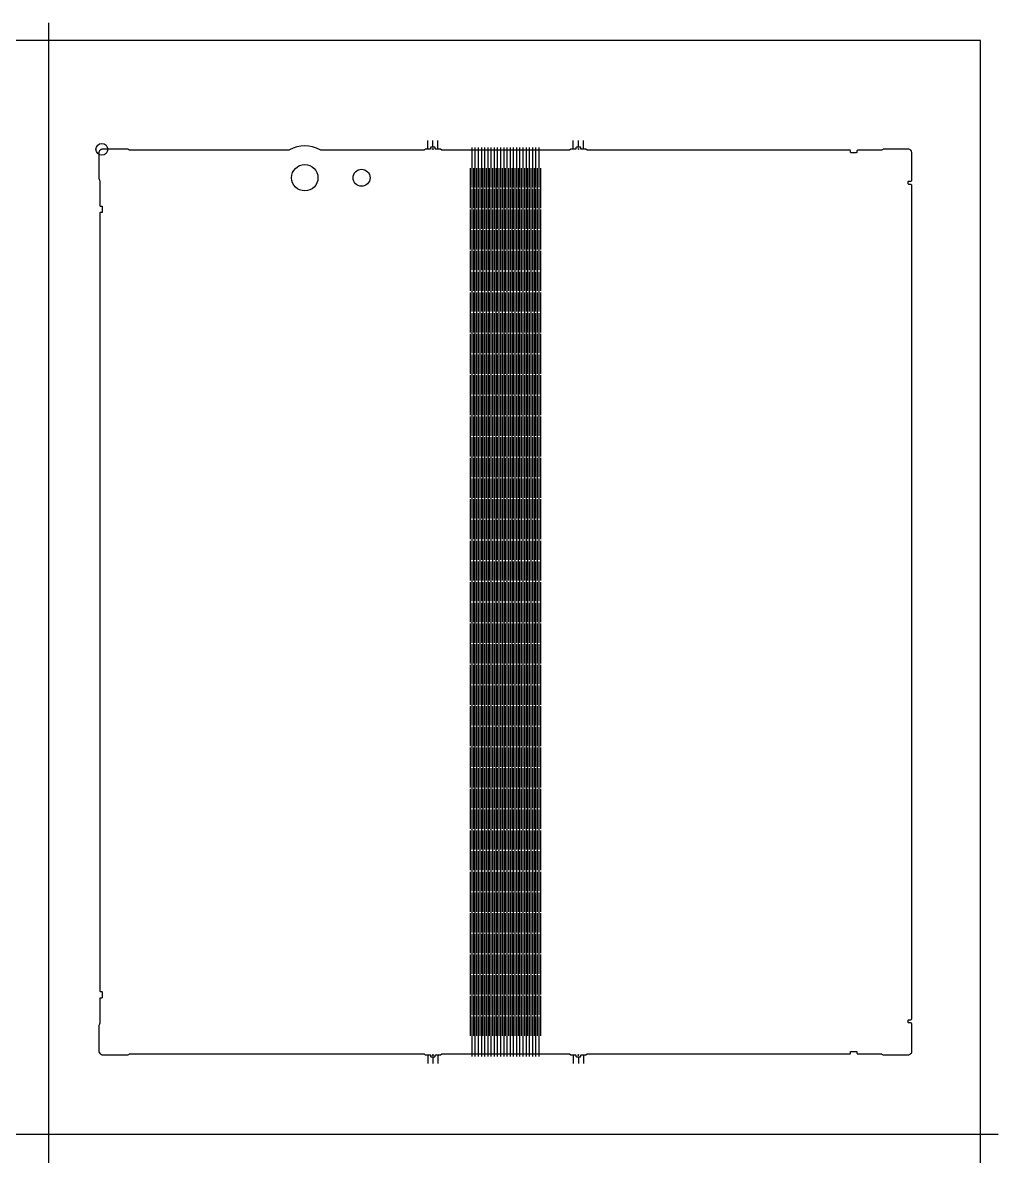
# Model space of a CAD drawing. Header units: millimetres. Extents: x -3 to 473, y -3 to 373.
# Drawn here: x 308 to 473, y 181.2 to 373 of the extents above; entities that cross this region are included whole.
import ezdxf

# ---------------------------------------------------------------- set-up
doc = ezdxf.new("R2010")
doc.units = ezdxf.units.MM
for name, color, linetype in [('Cell', 5, 'Continuous'), ('hall.2', 3, 'Continuous'), ('Matrix', 40, 'Continuous')]:
    doc.layers.add(name, color=color, linetype=linetype)
doc.layers.add('Guide1', color=6, linetype='Continuous', plot=False)
doc.layers.add('Guide2', color=4, linetype='Continuous', plot=False)
doc.layers.add('hall.1', color=2, linetype='Continuous', lineweight=25)
doc.layers.add('Line', color=8, linetype='Continuous', lineweight=25)

msp = doc.modelspace()

# ---------------------------------------------------------------- linework, layer by layer
msp.add_lwpolyline([(0, 0), (470, 0), (470, 370), (0, 370)], close=True)
at = {"layer": 'Cell', "linetype": 'Continuous'}
msp.add_lwpolyline([(378.92, 198.57), (383.96, 198.57), (400.43, 198.57, -0.148999), (400.49, 198.56), (400.69, 198.42, 0.148999), (400.74, 198.4), (401.48, 198.4, -0.414214), (401.58, 198.3), (401.58, 198.17, 0.414214), (401.68, 198.07), (402.28, 198.07, 0.414214), (402.38, 198.17), (402.38, 198.3, -0.414214), (402.48, 198.4), (403.21, 198.4, 0.148999), (403.26, 198.42), (403.47, 198.56, -0.148999), (403.52, 198.57), (447.9, 198.57, 0.414214), (448, 198.67), (448, 198.89, -0.414214), (448.1, 198.99), (449, 198.99, -0.414214), (449.1, 198.89), (449.1, 198.67, 0.414214), (449.2, 198.57), (453.12, 198.57, -0.149011), (453.4, 198.49, 0.149011), (453.68, 198.4), (457.71, 198.4, 0.105217), (457.99, 198.46, 0.021572), (458.12, 198.53, 0.269529), (458.37, 198.96), (458.37, 203.6, 0.414214), (458.17, 203.8), (457.87, 203.8, -0.414214), (457.77, 203.9), (457.77, 204.25, -0.414214), (457.87, 204.35), (458.17, 204.35, 0.414214), (458.37, 204.55), (458.37, 345.45, 0.414214), (458.17, 345.65), (457.87, 345.65, -0.414214), (457.77, 345.75), (457.77, 346.1, -0.414214), (457.87, 346.2), (458.17, 346.2, 0.414214), (458.37, 346.4), (458.37, 351.04, 0.225637), (458.18, 351.43, 0.032464), (458.01, 351.53, 0.115804), (457.71, 351.6), (453.68, 351.6, 0.149011), (453.4, 351.51, -0.149011), (453.12, 351.43), (449.2, 351.43, 0.414214), (449.1, 351.33), (449.1, 351.11, -0.414214), (449, 351.01), (448.1, 351.01, -0.414214), (448, 351.11), (448, 351.33, 0.414214), (447.9, 351.43), (403.52, 351.43, -0.148999), (403.47, 351.44), (403.26, 351.58, 0.148999), (403.21, 351.6), (402.48, 351.6, -0.414214), (402.38, 351.7), (402.38, 351.83, 0.414214), (402.28, 351.93), (401.68, 351.93, 0.414214), (401.58, 351.83), (401.58, 351.7, -0.414214), (401.48, 351.6), (400.74, 351.6, 0.148999), (400.69, 351.58), (400.49, 351.44, -0.148999), (400.43, 351.43), (383.96, 351.43), (378.92, 351.43, -0.148999), (378.87, 351.44), (378.66, 351.58, 0.148999), (378.61, 351.6), (377.88, 351.6, -0.414214), (377.78, 351.7), (377.78, 351.83, 0.414214), (377.68, 351.93), (377.08, 351.93, 0.414214), (376.98, 351.83), (376.98, 351.7, -0.414214), (376.88, 351.6), (376.14, 351.6, 0.148999), (376.09, 351.58), (375.89, 351.44, -0.148999), (375.83, 351.43), (358.53, 351.43, -0.125807), (358.29, 351.49, 0.255659), (353.13, 351.49, -0.125807), (352.89, 351.43), (326.21, 351.43, -0.149011), (325.94, 351.51, 0.149011), (325.66, 351.6), (321.5, 351.6, 0.122744), (321.3, 351.55), (321.25, 351.52), (321.17, 351.46, 0.141768), (320.9, 351.12, 0.100002), (320.86, 350.95), (320.86, 346.8, 0.149011), (320.95, 346.52, -0.149011), (321.03, 346.24), (321.03, 342.08, 0.414214), (321.13, 341.98), (321.37, 341.98, -0.414214), (321.47, 341.88), (321.47, 340.98, -0.414214), (321.37, 340.88), (321.13, 340.88, 0.414214), (321.03, 340.78), (321.03, 209.22, 0.414214), (321.13, 209.12), (321.37, 209.12, -0.414214), (321.47, 209.02), (321.47, 208.12, -0.414214), (321.37, 208.02), (321.13, 208.02, 0.414214), (321.03, 207.92), (321.03, 203.76, -0.149011), (320.95, 203.48, 0.149011), (320.86, 203.2), (320.86, 199.05, 0.090919), (320.89, 198.9, 0.127349), (321.11, 198.58, 0.045326), (321.31, 198.45, 0.121492), (321.5, 198.4), (325.66, 198.4, 0.149011), (325.94, 198.49, -0.149011), (326.21, 198.57), (375.83, 198.57, -0.148999), (375.89, 198.56), (376.09, 198.42, 0.148999), (376.14, 198.4), (376.88, 198.4, -0.414214), (376.98, 198.3), (376.98, 198.17, 0.414214), (377.08, 198.07), (377.68, 198.07, 0.414214), (377.78, 198.17), (377.78, 198.3, -0.414214), (377.88, 198.4), (378.61, 198.4, 0.148999), (378.66, 198.42), (378.87, 198.56, -0.148999)], format="xyb", close=True, dxfattribs=at)
at = {"layer": 'Guide1'}
for p, q in [((384.01, 345.12), (384.01, 351.88)), ((384.55, 345.12), (384.55, 351.88)), ((385.09, 345.12), (385.09, 351.88)), ((385.63, 345.12), (385.63, 351.88)), ((386.17, 345.12), (386.17, 351.88)), ((386.71, 345.12), (386.71, 351.88)), ((387.25, 345.12), (387.25, 351.88)), ((387.79, 345.12), (387.79, 351.88)), ((388.33, 345.12), (388.33, 351.88)), ((388.87, 345.12), (388.87, 351.88)), ((389.41, 345.12), (389.41, 351.88)), ((389.95, 345.12), (389.95, 351.88)), ((390.49, 345.12), (390.49, 351.88)), ((391.03, 345.12), (391.03, 351.88)), ((391.57, 345.12), (391.57, 351.88)), ((392.11, 345.12), (392.11, 351.88)), ((392.65, 345.12), (392.65, 351.88)), ((393.19, 345.12), (393.19, 351.88)), ((393.73, 345.12), (393.73, 351.88)), ((394.27, 345.12), (394.27, 351.88)), ((394.81, 345.12), (394.81, 351.88)), ((395.35, 345.12), (395.35, 351.88)), ((383.74, 341.62), (383.74, 348.38)), ((384.28, 341.62), (384.28, 348.38)), ((384.82, 341.62), (384.82, 348.38)), ((385.36, 341.62), (385.36, 348.38)), ((385.9, 341.62), (385.9, 348.38)), ((386.44, 341.62), (386.44, 348.38)), ((386.98, 341.62), (386.98, 348.38)), ((387.52, 341.62), (387.52, 348.38)), ((388.06, 341.62), (388.06, 348.38)), ((388.6, 341.62), (388.6, 348.38)), ((389.14, 341.62), (389.14, 348.38)), ((389.68, 341.62), (389.68, 348.38)), ((390.22, 341.62), (390.22, 348.38)), ((390.76, 341.62), (390.76, 348.38)), ((391.3, 341.62), (391.3, 348.38)), ((391.84, 341.62), (391.84, 348.38)), ((392.38, 341.62), (392.38, 348.38)), ((392.92, 341.62), (392.92, 348.38)), ((393.46, 341.62), (393.46, 348.38)), ((394, 341.62), (394, 348.38)), ((394.54, 341.62), (394.54, 348.38)), ((395.08, 341.62), (395.08, 348.38)), ((395.62, 341.62), (395.62, 348.38)), ((384.01, 338.12), (384.01, 344.88)), ((384.55, 338.12), (384.55, 344.88)), ((385.09, 338.12), (385.09, 344.88)), ((385.63, 338.12), (385.63, 344.88)), ((386.17, 338.12), (386.17, 344.88)), ((386.71, 338.12), (386.71, 344.88)), ((387.25, 338.12), (387.25, 344.88)), ((387.79, 338.12), (387.79, 344.88)), ((388.33, 338.12), (388.33, 344.88)), ((388.87, 338.12), (388.87, 344.88)), ((389.41, 338.12), (389.41, 344.88)), ((389.95, 338.12), (389.95, 344.88)), ((390.49, 338.12), (390.49, 344.88)), ((391.03, 338.12), (391.03, 344.88)), ((391.57, 338.12), (391.57, 344.88)), ((392.11, 338.12), (392.11, 344.88)), ((392.65, 338.12), (392.65, 344.88)), ((393.19, 338.12), (393.19, 344.88)), ((393.73, 338.12), (393.73, 344.88)), ((394.27, 338.12), (394.27, 344.88)), ((394.81, 338.12), (394.81, 344.88)), ((395.35, 338.12), (395.35, 344.88)), ((383.74, 334.62), (383.74, 341.38)), ((384.28, 334.62), (384.28, 341.38)), ((384.82, 334.62), (384.82, 341.38)), ((385.36, 334.62), (385.36, 341.38)), ((385.9, 334.62), (385.9, 341.38)), ((386.44, 334.62), (386.44, 341.38)), ((386.98, 334.62), (386.98, 341.38)), ((387.52, 334.62), (387.52, 341.38)), ((388.06, 334.62), (388.06, 341.38)), ((388.6, 334.62), (388.6, 341.38)), ((389.14, 334.62), (389.14, 341.38)), ((389.68, 334.62), (389.68, 341.38)), ((390.22, 334.62), (390.22, 341.38)), ((390.76, 334.62), (390.76, 341.38)), ((391.3, 334.62), (391.3, 341.38)), ((391.84, 334.62), (391.84, 341.38)), ((392.38, 334.62), (392.38, 341.38)), ((392.92, 334.62), (392.92, 341.38)), ((393.46, 334.62), (393.46, 341.38)), ((394, 334.62), (394, 341.38)), ((394.54, 334.62), (394.54, 341.38)), ((395.08, 334.62), (395.08, 341.38)), ((395.62, 334.62), (395.62, 341.38)), ((384.01, 331.12), (384.01, 337.88)), ((384.55, 331.12), (384.55, 337.88)), ((385.09, 331.12), (385.09, 337.88)), ((385.63, 331.12), (385.63, 337.88)), ((386.17, 331.12), (386.17, 337.88)), ((386.71, 331.12), (386.71, 337.88)), ((387.25, 331.12), (387.25, 337.88)), ((387.79, 331.12), (387.79, 337.88)), ((388.33, 331.12), (388.33, 337.88)), ((388.87, 331.12), (388.87, 337.88)), ((389.41, 331.12), (389.41, 337.88)), ((389.95, 331.12), (389.95, 337.88)), ((390.49, 331.12), (390.49, 337.88)), ((391.03, 331.12), (391.03, 337.88)), ((391.57, 331.12), (391.57, 337.88)), ((392.11, 331.12), (392.11, 337.88)), ((392.65, 331.12), (392.65, 337.88)), ((393.19, 331.12), (393.19, 337.88)), ((393.73, 331.12), (393.73, 337.88)), ((394.27, 331.12), (394.27, 337.88)), ((394.81, 331.12), (394.81, 337.88)), ((395.35, 331.12), (395.35, 337.88)), ((383.74, 327.62), (383.74, 334.38)), ((384.28, 327.62), (384.28, 334.38)), ((384.82, 327.62), (384.82, 334.38)), ((385.36, 327.62), (385.36, 334.38)), ((385.9, 327.62), (385.9, 334.38)), ((386.44, 327.62), (386.44, 334.38)), ((386.98, 327.62), (386.98, 334.38)), ((387.52, 327.62), (387.52, 334.38)), ((388.06, 327.62), (388.06, 334.38)), ((388.6, 327.62), (388.6, 334.38)), ((389.14, 327.62), (389.14, 334.38)), ((389.68, 327.62), (389.68, 334.38)), ((390.22, 327.62), (390.22, 334.38)), ((390.76, 327.62), (390.76, 334.38)), ((391.3, 327.62), (391.3, 334.38)), ((391.84, 327.62), (391.84, 334.38)), ((392.38, 327.62), (392.38, 334.38)), ((392.92, 327.62), (392.92, 334.38)), ((393.46, 327.62), (393.46, 334.38)), ((394, 327.62), (394, 334.38)), ((394.54, 327.62), (394.54, 334.38)), ((395.08, 327.62), (395.08, 334.38)), ((395.62, 327.62), (395.62, 334.38)), ((384.01, 324.12), (384.01, 330.88)), ((384.55, 324.12), (384.55, 330.88)), ((385.09, 324.12), (385.09, 330.88)), ((385.63, 324.12), (385.63, 330.88)), ((386.17, 324.12), (386.17, 330.88)), ((386.71, 324.12), (386.71, 330.88)), ((387.25, 324.12), (387.25, 330.88)), ((387.79, 324.12), (387.79, 330.88)), ((388.33, 324.12), (388.33, 330.88)), ((388.87, 324.12), (388.87, 330.88)), ((389.41, 324.12), (389.41, 330.88)), ((389.95, 324.12), (389.95, 330.88)), ((390.49, 324.12), (390.49, 330.88)), ((391.03, 324.12), (391.03, 330.88)), ((391.57, 324.12), (391.57, 330.88)), ((392.11, 324.12), (392.11, 330.88)), ((392.65, 324.12), (392.65, 330.88)), ((393.19, 324.12), (393.19, 330.88)), ((393.73, 324.12), (393.73, 330.88)), ((394.27, 324.12), (394.27, 330.88)), ((394.81, 324.12), (394.81, 330.88)), ((395.35, 324.12), (395.35, 330.88)), ((383.74, 320.62), (383.74, 327.38)), ((384.28, 320.62), (384.28, 327.38)), ((384.82, 320.62), (384.82, 327.38)), ((385.36, 320.62), (385.36, 327.38)), ((385.9, 320.62), (385.9, 327.38)), ((386.44, 320.62), (386.44, 327.38)), ((386.98, 320.62), (386.98, 327.38)), ((387.52, 320.62), (387.52, 327.38)), ((388.06, 320.62), (388.06, 327.38)), ((388.6, 320.62), (388.6, 327.38)), ((389.14, 320.62), (389.14, 327.38)), ((389.68, 320.62), (389.68, 327.38)), ((390.22, 320.62), (390.22, 327.38)), ((390.76, 320.62), (390.76, 327.38)), ((391.3, 320.62), (391.3, 327.38)), ((391.84, 320.62), (391.84, 327.38)), ((392.38, 320.62), (392.38, 327.38)), ((392.92, 320.62), (392.92, 327.38)), ((393.46, 320.62), (393.46, 327.38)), ((394, 320.62), (394, 327.38)), ((394.54, 320.62), (394.54, 327.38)), ((395.08, 320.62), (395.08, 327.38)), ((395.62, 320.62), (395.62, 327.38)), ((384.01, 317.12), (384.01, 323.88)), ((384.55, 317.12), (384.55, 323.88)), ((385.09, 317.12), (385.09, 323.88)), ((385.63, 317.12), (385.63, 323.88)), ((386.17, 317.12), (386.17, 323.88)), ((386.71, 317.12), (386.71, 323.88)), ((387.25, 317.12), (387.25, 323.88)), ((387.79, 317.12), (387.79, 323.88)), ((388.33, 317.12), (388.33, 323.88)), ((388.87, 317.12), (388.87, 323.88)), ((389.41, 317.12), (389.41, 323.88)), ((389.95, 317.12), (389.95, 323.88)), ((390.49, 317.12), (390.49, 323.88)), ((391.03, 317.12), (391.03, 323.88)), ((391.57, 317.12), (391.57, 323.88)), ((392.11, 317.12), (392.11, 323.88)), ((392.65, 317.12), (392.65, 323.88)), ((393.19, 317.12), (393.19, 323.88)), ((393.73, 317.12), (393.73, 323.88)), ((394.27, 317.12), (394.27, 323.88)), ((394.81, 317.12), (394.81, 323.88)), ((395.35, 317.12), (395.35, 323.88)), ((383.74, 313.62), (383.74, 320.38)), ((384.28, 313.62), (384.28, 320.38)), ((384.82, 313.62), (384.82, 320.38)), ((385.36, 313.62), (385.36, 320.38)), ((385.9, 313.62), (385.9, 320.38)), ((386.44, 313.62), (386.44, 320.38)), ((386.98, 313.62), (386.98, 320.38)), ((387.52, 313.62), (387.52, 320.38)), ((388.06, 313.62), (388.06, 320.38)), ((388.6, 313.62), (388.6, 320.38)), ((389.14, 313.62), (389.14, 320.38)), ((389.68, 313.62), (389.68, 320.38)), ((390.22, 313.62), (390.22, 320.38)), ((390.76, 313.62), (390.76, 320.38)), ((391.3, 313.62), (391.3, 320.38)), ((391.84, 313.62), (391.84, 320.38)), ((392.38, 313.62), (392.38, 320.38)), ((392.92, 313.62), (392.92, 320.38)), ((393.46, 313.62), (393.46, 320.38)), ((394, 313.62), (394, 320.38)), ((394.54, 313.62), (394.54, 320.38)), ((395.08, 313.62), (395.08, 320.38)), ((395.62, 313.62), (395.62, 320.38)), ((384.01, 310.12), (384.01, 316.88)), ((384.55, 310.12), (384.55, 316.88)), ((385.09, 310.12), (385.09, 316.88)), ((385.63, 310.12), (385.63, 316.88)), ((386.17, 310.12), (386.17, 316.88)), ((386.71, 310.12), (386.71, 316.88)), ((387.25, 310.12), (387.25, 316.88)), ((387.79, 310.12), (387.79, 316.88)), ((388.33, 310.12), (388.33, 316.88)), ((388.87, 310.12), (388.87, 316.88)), ((389.41, 310.12), (389.41, 316.88)), ((389.95, 310.12), (389.95, 316.88)), ((390.49, 310.12), (390.49, 316.88)), ((391.03, 310.12), (391.03, 316.88)), ((391.57, 310.12), (391.57, 316.88)), ((392.11, 310.12), (392.11, 316.88)), ((392.65, 310.12), (392.65, 316.88)), ((393.19, 310.12), (393.19, 316.88)), ((393.73, 310.12), (393.73, 316.88)), ((394.27, 310.12), (394.27, 316.88)), ((394.81, 310.12), (394.81, 316.88)), ((395.35, 310.12), (395.35, 316.88)), ((383.74, 306.62), (383.74, 313.38)), ((384.28, 306.62), (384.28, 313.38)), ((384.82, 306.62), (384.82, 313.38)), ((385.36, 306.62), (385.36, 313.38)), ((385.9, 306.62), (385.9, 313.38)), ((386.44, 306.62), (386.44, 313.38)), ((386.98, 306.62), (386.98, 313.38)), ((387.52, 306.62), (387.52, 313.38)), ((388.06, 306.62), (388.06, 313.38)), ((388.6, 306.62), (388.6, 313.38)), ((389.14, 306.62), (389.14, 313.38)), ((389.68, 306.62), (389.68, 313.38)), ((390.22, 306.62), (390.22, 313.38)), ((390.76, 306.62), (390.76, 313.38)), ((391.3, 306.62), (391.3, 313.38)), ((391.84, 306.62), (391.84, 313.38)), ((392.38, 306.62), (392.38, 313.38)), ((392.92, 306.62), (392.92, 313.38)), ((393.46, 306.62), (393.46, 313.38)), ((394, 306.62), (394, 313.38)), ((394.54, 306.62), (394.54, 313.38)), ((395.08, 306.62), (395.08, 313.38)), ((395.62, 306.62), (395.62, 313.38)), ((384.01, 303.12), (384.01, 309.88)), ((384.55, 303.12), (384.55, 309.88)), ((385.09, 303.12), (385.09, 309.88)), ((385.63, 303.12), (385.63, 309.88)), ((386.17, 303.12), (386.17, 309.88)), ((386.71, 303.12), (386.71, 309.88)), ((387.25, 303.12), (387.25, 309.88)), ((387.79, 303.12), (387.79, 309.88)), ((388.33, 303.12), (388.33, 309.88)), ((388.87, 303.12), (388.87, 309.88)), ((389.41, 303.12), (389.41, 309.88)), ((389.95, 303.12), (389.95, 309.88)), ((390.49, 303.12), (390.49, 309.88)), ((391.03, 303.12), (391.03, 309.88)), ((391.57, 303.12), (391.57, 309.88)), ((392.11, 303.12), (392.11, 309.88)), ((392.65, 303.12), (392.65, 309.88)), ((393.19, 303.12), (393.19, 309.88)), ((393.73, 303.12), (393.73, 309.88)), ((394.27, 303.12), (394.27, 309.88)), ((394.81, 303.12), (394.81, 309.88)), ((395.35, 303.12), (395.35, 309.88)), ((383.74, 299.62), (383.74, 306.38)), ((384.28, 299.62), (384.28, 306.38)), ((384.82, 299.62), (384.82, 306.38)), ((385.36, 299.62), (385.36, 306.38)), ((385.9, 299.62), (385.9, 306.38)), ((386.44, 299.62), (386.44, 306.38)), ((386.98, 299.62), (386.98, 306.38)), ((387.52, 299.62), (387.52, 306.38)), ((388.06, 299.62), (388.06, 306.38)), ((388.6, 299.62), (388.6, 306.38)), ((389.14, 299.62), (389.14, 306.38)), ((389.68, 299.62), (389.68, 306.38)), ((390.22, 299.62), (390.22, 306.38)), ((390.76, 299.62), (390.76, 306.38)), ((391.3, 299.62), (391.3, 306.38)), ((391.84, 299.62), (391.84, 306.38)), ((392.38, 299.62), (392.38, 306.38)), ((392.92, 299.62), (392.92, 306.38)), ((393.46, 299.62), (393.46, 306.38)), ((394, 299.62), (394, 306.38)), ((394.54, 299.62), (394.54, 306.38)), ((395.08, 299.62), (395.08, 306.38)), ((395.62, 299.62), (395.62, 306.38)), ((384.01, 296.12), (384.01, 302.88)), ((384.55, 296.12), (384.55, 302.88)), ((385.09, 296.12), (385.09, 302.88)), ((385.63, 296.12), (385.63, 302.88)), ((386.17, 296.12), (386.17, 302.88)), ((386.71, 296.12), (386.71, 302.88)), ((387.25, 296.12), (387.25, 302.88)), ((387.79, 296.12), (387.79, 302.88)), ((388.33, 296.12), (388.33, 302.88)), ((388.87, 296.12), (388.87, 302.88)), ((389.41, 296.12), (389.41, 302.88)), ((389.95, 296.12), (389.95, 302.88)), ((390.49, 296.12), (390.49, 302.88)), ((391.03, 296.12), (391.03, 302.88)), ((391.57, 296.12), (391.57, 302.88)), ((392.11, 296.12), (392.11, 302.88)), ((392.65, 296.12), (392.65, 302.88)), ((393.19, 296.12), (393.19, 302.88)), ((393.73, 296.12), (393.73, 302.88)), ((394.27, 296.12), (394.27, 302.88)), ((394.81, 296.12), (394.81, 302.88)), ((395.35, 296.12), (395.35, 302.88)), ((383.74, 292.62), (383.74, 299.38)), ((384.28, 292.62), (384.28, 299.38)), ((384.82, 292.62), (384.82, 299.38)), ((385.36, 292.62), (385.36, 299.38)), ((385.9, 292.62), (385.9, 299.38)), ((386.44, 292.62), (386.44, 299.38)), ((386.98, 292.62), (386.98, 299.38)), ((387.52, 292.62), (387.52, 299.38)), ((388.06, 292.62), (388.06, 299.38)), ((388.6, 292.62), (388.6, 299.38)), ((389.14, 292.62), (389.14, 299.38)), ((389.68, 292.62), (389.68, 299.38)), ((390.22, 292.62), (390.22, 299.38)), ((390.76, 292.62), (390.76, 299.38)), ((391.3, 292.62), (391.3, 299.38)), ((391.84, 292.62), (391.84, 299.38)), ((392.38, 292.62), (392.38, 299.38)), ((392.92, 292.62), (392.92, 299.38)), ((393.46, 292.62), (393.46, 299.38)), ((394, 292.62), (394, 299.38)), ((394.54, 292.62), (394.54, 299.38)), ((395.08, 292.62), (395.08, 299.38)), ((395.62, 292.62), (395.62, 299.38)), ((384.01, 289.12), (384.01, 295.88)), ((384.55, 289.12), (384.55, 295.88)), ((385.09, 289.12), (385.09, 295.88)), ((385.63, 289.12), (385.63, 295.88)), ((386.17, 289.12), (386.17, 295.88)), ((386.71, 289.12), (386.71, 295.88)), ((387.25, 289.12), (387.25, 295.88)), ((387.79, 289.12), (387.79, 295.88)), ((388.33, 289.12), (388.33, 295.88)), ((388.87, 289.12), (388.87, 295.88)), ((389.41, 289.12), (389.41, 295.88)), ((389.95, 289.12), (389.95, 295.88)), ((390.49, 289.12), (390.49, 295.88)), ((391.03, 289.12), (391.03, 295.88)), ((391.57, 289.12), (391.57, 295.88)), ((392.11, 289.12), (392.11, 295.88)), ((392.65, 289.12), (392.65, 295.88)), ((393.19, 289.12), (393.19, 295.88)), ((393.73, 289.12), (393.73, 295.88)), ((394.27, 289.12), (394.27, 295.88)), ((394.81, 289.12), (394.81, 295.88)), ((395.35, 289.12), (395.35, 295.88)), ((383.74, 285.62), (383.74, 292.38)), ((384.28, 285.62), (384.28, 292.38)), ((384.82, 285.62), (384.82, 292.38)), ((385.36, 285.62), (385.36, 292.38)), ((385.9, 285.62), (385.9, 292.38)), ((386.44, 285.62), (386.44, 292.38)), ((386.98, 285.62), (386.98, 292.38)), ((387.52, 285.62), (387.52, 292.38)), ((388.06, 285.62), (388.06, 292.38)), ((388.6, 285.62), (388.6, 292.38)), ((389.14, 285.62), (389.14, 292.38)), ((389.68, 285.62), (389.68, 292.38)), ((390.22, 285.62), (390.22, 292.38)), ((390.76, 285.62), (390.76, 292.38)), ((391.3, 285.62), (391.3, 292.38)), ((391.84, 285.62), (391.84, 292.38)), ((392.38, 285.62), (392.38, 292.38)), ((392.92, 285.62), (392.92, 292.38)), ((393.46, 285.62), (393.46, 292.38)), ((394, 285.62), (394, 292.38)), ((394.54, 285.62), (394.54, 292.38)), ((395.08, 285.62), (395.08, 292.38)), ((395.62, 285.62), (395.62, 292.38)), ((384.01, 282.12), (384.01, 288.88)), ((384.55, 282.12), (384.55, 288.88)), ((385.09, 282.12), (385.09, 288.88)), ((385.63, 282.12), (385.63, 288.88)), ((386.17, 282.12), (386.17, 288.88)), ((386.71, 282.12), (386.71, 288.88)), ((387.25, 282.12), (387.25, 288.88)), ((387.79, 282.12), (387.79, 288.88)), ((388.33, 282.12), (388.33, 288.88)), ((388.87, 282.12), (388.87, 288.88)), ((389.41, 282.12), (389.41, 288.88)), ((389.95, 282.12), (389.95, 288.88)), ((390.49, 282.12), (390.49, 288.88)), ((391.03, 282.12), (391.03, 288.88)), ((391.57, 282.12), (391.57, 288.88)), ((392.11, 282.12), (392.11, 288.88)), ((392.65, 282.12), (392.65, 288.88)), ((393.19, 282.12), (393.19, 288.88)), ((393.73, 282.12), (393.73, 288.88)), ((394.27, 282.12), (394.27, 288.88)), ((394.81, 282.12), (394.81, 288.88)), ((395.35, 282.12), (395.35, 288.88)), ((383.74, 278.62), (383.74, 285.38)), ((384.28, 278.62), (384.28, 285.38)), ((384.82, 278.62), (384.82, 285.38)), ((385.36, 278.62), (385.36, 285.38)), ((385.9, 278.62), (385.9, 285.38)), ((386.44, 278.62), (386.44, 285.38)), ((386.98, 278.62), (386.98, 285.38)), ((387.52, 278.62), (387.52, 285.38)), ((388.06, 278.62), (388.06, 285.38)), ((388.6, 278.62), (388.6, 285.38)), ((389.14, 278.62), (389.14, 285.38)), ((389.68, 278.62), (389.68, 285.38)), ((390.22, 278.62), (390.22, 285.38)), ((390.76, 278.62), (390.76, 285.38)), ((391.3, 278.62), (391.3, 285.38)), ((391.84, 278.62), (391.84, 285.38)), ((392.38, 278.62), (392.38, 285.38)), ((392.92, 278.62), (392.92, 285.38)), ((393.46, 278.62), (393.46, 285.38)), ((394, 278.62), (394, 285.38)), ((394.54, 278.62), (394.54, 285.38)), ((395.08, 278.62), (395.08, 285.38)), ((395.62, 278.62), (395.62, 285.38)), ((384.01, 275.12), (384.01, 281.88)), ((384.55, 275.12), (384.55, 281.88)), ((385.09, 275.12), (385.09, 281.88)), ((385.63, 275.12), (385.63, 281.88)), ((386.17, 275.12), (386.17, 281.88)), ((386.71, 275.12), (386.71, 281.88)), ((387.25, 275.12), (387.25, 281.88)), ((387.79, 275.12), (387.79, 281.88)), ((388.33, 275.12), (388.33, 281.88)), ((388.87, 275.12), (388.87, 281.88)), ((389.41, 275.12), (389.41, 281.88)), ((389.95, 275.12), (389.95, 281.88)), ((390.49, 275.12), (390.49, 281.88)), ((391.03, 275.12), (391.03, 281.88)), ((391.57, 275.12), (391.57, 281.88)), ((392.11, 275.12), (392.11, 281.88)), ((392.65, 275.12), (392.65, 281.88)), ((393.19, 275.12), (393.19, 281.88)), ((393.73, 275.12), (393.73, 281.88)), ((394.27, 275.12), (394.27, 281.88)), ((394.81, 275.12), (394.81, 281.88)), ((395.35, 275.12), (395.35, 281.88)), ((383.74, 271.62), (383.74, 278.38)), ((384.28, 271.62), (384.28, 278.38)), ((384.82, 271.62), (384.82, 278.38)), ((385.36, 271.62), (385.36, 278.38)), ((385.9, 271.62), (385.9, 278.38)), ((386.44, 271.62), (386.44, 278.38)), ((386.98, 271.62), (386.98, 278.38)), ((387.52, 271.62), (387.52, 278.38)), ((388.06, 271.62), (388.06, 278.38)), ((388.6, 271.62), (388.6, 278.38)), ((389.14, 271.62), (389.14, 278.38)), ((389.68, 271.62), (389.68, 278.38)), ((390.22, 271.62), (390.22, 278.38)), ((390.76, 271.62), (390.76, 278.38)), ((391.3, 271.62), (391.3, 278.38)), ((391.84, 271.62), (391.84, 278.38)), ((392.38, 271.62), (392.38, 278.38)), ((392.92, 271.62), (392.92, 278.38)), ((393.46, 271.62), (393.46, 278.38)), ((394, 271.62), (394, 278.38)), ((394.54, 271.62), (394.54, 278.38)), ((395.08, 271.62), (395.08, 278.38)), ((395.62, 271.62), (395.62, 278.38)), ((384.01, 268.12), (384.01, 274.88)), ((384.55, 268.12), (384.55, 274.88)), ((385.09, 268.12), (385.09, 274.88)), ((385.63, 268.12), (385.63, 274.88)), ((386.17, 268.12), (386.17, 274.88)), ((386.71, 268.12), (386.71, 274.88)), ((387.25, 268.12), (387.25, 274.88)), ((387.79, 268.12), (387.79, 274.88)), ((388.33, 268.12), (388.33, 274.88)), ((388.87, 268.12), (388.87, 274.88)), ((389.41, 268.12), (389.41, 274.88)), ((389.95, 268.12), (389.95, 274.88)), ((390.49, 268.12), (390.49, 274.88)), ((391.03, 268.12), (391.03, 274.88)), ((391.57, 268.12), (391.57, 274.88)), ((392.11, 268.12), (392.11, 274.88)), ((392.65, 268.12), (392.65, 274.88)), ((393.19, 268.12), (393.19, 274.88)), ((393.73, 268.12), (393.73, 274.88)), ((394.27, 268.12), (394.27, 274.88)), ((394.81, 268.12), (394.81, 274.88)), ((395.35, 268.12), (395.35, 274.88)), ((383.74, 264.62), (383.74, 271.38)), ((384.28, 264.62), (384.28, 271.38)), ((384.82, 264.62), (384.82, 271.38)), ((385.36, 264.62), (385.36, 271.38)), ((385.9, 264.62), (385.9, 271.38)), ((386.44, 264.62), (386.44, 271.38)), ((386.98, 264.62), (386.98, 271.38)), ((387.52, 264.62), (387.52, 271.38)), ((388.06, 264.62), (388.06, 271.38)), ((388.6, 264.62), (388.6, 271.38)), ((389.14, 264.62), (389.14, 271.38)), ((389.68, 264.62), (389.68, 271.38)), ((390.22, 264.62), (390.22, 271.38)), ((390.76, 264.62), (390.76, 271.38)), ((391.3, 264.62), (391.3, 271.38)), ((391.84, 264.62), (391.84, 271.38)), ((392.38, 264.62), (392.38, 271.38)), ((392.92, 264.62), (392.92, 271.38)), ((393.46, 264.62), (393.46, 271.38)), ((394, 264.62), (394, 271.38)), ((394.54, 264.62), (394.54, 271.38)), ((395.08, 264.62), (395.08, 271.38)), ((395.62, 264.62), (395.62, 271.38)), ((384.01, 261.12), (384.01, 267.88)), ((384.55, 261.12), (384.55, 267.88)), ((385.09, 261.12), (385.09, 267.88)), ((385.63, 261.12), (385.63, 267.88)), ((386.17, 261.12), (386.17, 267.88)), ((386.71, 261.12), (386.71, 267.88)), ((387.25, 261.12), (387.25, 267.88)), ((387.79, 261.12), (387.79, 267.88)), ((388.33, 261.12), (388.33, 267.88)), ((388.87, 261.12), (388.87, 267.88)), ((389.41, 261.12), (389.41, 267.88)), ((389.95, 261.12), (389.95, 267.88)), ((390.49, 261.12), (390.49, 267.88)), ((391.03, 261.12), (391.03, 267.88)), ((391.57, 261.12), (391.57, 267.88)), ((392.11, 261.12), (392.11, 267.88)), ((392.65, 261.12), (392.65, 267.88)), ((393.19, 261.12), (393.19, 267.88)), ((393.73, 261.12), (393.73, 267.88)), ((394.27, 261.12), (394.27, 267.88)), ((394.81, 261.12), (394.81, 267.88)), ((395.35, 261.12), (395.35, 267.88)), ((383.74, 257.62), (383.74, 264.38)), ((384.28, 257.62), (384.28, 264.38)), ((384.82, 257.62), (384.82, 264.38)), ((385.36, 257.62), (385.36, 264.38)), ((385.9, 257.62), (385.9, 264.38)), ((386.44, 257.62), (386.44, 264.38)), ((386.98, 257.62), (386.98, 264.38)), ((387.52, 257.62), (387.52, 264.38)), ((388.06, 257.62), (388.06, 264.38)), ((388.6, 257.62), (388.6, 264.38)), ((389.14, 257.62), (389.14, 264.38)), ((389.68, 257.62), (389.68, 264.38)), ((390.22, 257.62), (390.22, 264.38)), ((390.76, 257.62), (390.76, 264.38)), ((391.3, 257.62), (391.3, 264.38)), ((391.84, 257.62), (391.84, 264.38)), ((392.38, 257.62), (392.38, 264.38)), ((392.92, 257.62), (392.92, 264.38)), ((393.46, 257.62), (393.46, 264.38)), ((394, 257.62), (394, 264.38)), ((394.54, 257.62), (394.54, 264.38)), ((395.08, 257.62), (395.08, 264.38)), ((395.62, 257.62), (395.62, 264.38)), ((384.01, 254.12), (384.01, 260.88)), ((384.55, 254.12), (384.55, 260.88)), ((385.09, 254.12), (385.09, 260.88)), ((385.63, 254.12), (385.63, 260.88)), ((386.17, 254.12), (386.17, 260.88)), ((386.71, 254.12), (386.71, 260.88)), ((387.25, 254.12), (387.25, 260.88)), ((387.79, 254.12), (387.79, 260.88)), ((388.33, 254.12), (388.33, 260.88)), ((388.87, 254.12), (388.87, 260.88)), ((389.41, 254.12), (389.41, 260.88)), ((389.95, 254.12), (389.95, 260.88)), ((390.49, 254.12), (390.49, 260.88)), ((391.03, 254.12), (391.03, 260.88)), ((391.57, 254.12), (391.57, 260.88)), ((392.11, 254.12), (392.11, 260.88)), ((392.65, 254.12), (392.65, 260.88)), ((393.19, 254.12), (393.19, 260.88)), ((393.73, 254.12), (393.73, 260.88)), ((394.27, 254.12), (394.27, 260.88)), ((394.81, 254.12), (394.81, 260.88)), ((395.35, 254.12), (395.35, 260.88)), ((383.74, 250.62), (383.74, 257.38)), ((384.28, 250.62), (384.28, 257.38)), ((384.82, 250.62), (384.82, 257.38)), ((385.36, 250.62), (385.36, 257.38)), ((385.9, 250.62), (385.9, 257.38)), ((386.44, 250.62), (386.44, 257.38)), ((386.98, 250.62), (386.98, 257.38)), ((387.52, 250.62), (387.52, 257.38)), ((388.06, 250.62), (388.06, 257.38)), ((388.6, 250.62), (388.6, 257.38)), ((389.14, 250.62), (389.14, 257.38)), ((389.68, 250.62), (389.68, 257.38)), ((390.22, 250.62), (390.22, 257.38)), ((390.76, 250.62), (390.76, 257.38)), ((391.3, 250.62), (391.3, 257.38)), ((391.84, 250.62), (391.84, 257.38)), ((392.38, 250.62), (392.38, 257.38)), ((392.92, 250.62), (392.92, 257.38)), ((393.46, 250.62), (393.46, 257.38)), ((394, 250.62), (394, 257.38)), ((394.54, 250.62), (394.54, 257.38)), ((395.08, 250.62), (395.08, 257.38)), ((395.62, 250.62), (395.62, 257.38)), ((384.01, 247.12), (384.01, 253.88)), ((384.55, 247.12), (384.55, 253.88)), ((385.09, 247.12), (385.09, 253.88)), ((385.63, 247.12), (385.63, 253.88)), ((386.17, 247.12), (386.17, 253.88)), ((386.71, 247.12), (386.71, 253.88)), ((387.25, 247.12), (387.25, 253.88)), ((387.79, 247.12), (387.79, 253.88)), ((388.33, 247.12), (388.33, 253.88)), ((388.87, 247.12), (388.87, 253.88)), ((389.41, 247.12), (389.41, 253.88)), ((389.95, 247.12), (389.95, 253.88)), ((390.49, 247.12), (390.49, 253.88)), ((391.03, 247.12), (391.03, 253.88)), ((391.57, 247.12), (391.57, 253.88)), ((392.11, 247.12), (392.11, 253.88)), ((392.65, 247.12), (392.65, 253.88)), ((393.19, 247.12), (393.19, 253.88)), ((393.73, 247.12), (393.73, 253.88)), ((394.27, 247.12), (394.27, 253.88)), ((394.81, 247.12), (394.81, 253.88)), ((395.35, 247.12), (395.35, 253.88)), ((383.74, 243.62), (383.74, 250.38)), ((384.28, 243.62), (384.28, 250.38)), ((384.82, 243.62), (384.82, 250.38)), ((385.36, 243.62), (385.36, 250.38)), ((385.9, 243.62), (385.9, 250.38)), ((386.44, 243.62), (386.44, 250.38)), ((386.98, 243.62), (386.98, 250.38)), ((387.52, 243.62), (387.52, 250.38)), ((388.06, 243.62), (388.06, 250.38)), ((388.6, 243.62), (388.6, 250.38)), ((389.14, 243.62), (389.14, 250.38)), ((389.68, 243.62), (389.68, 250.38)), ((390.22, 243.62), (390.22, 250.38)), ((390.76, 243.62), (390.76, 250.38)), ((391.3, 243.62), (391.3, 250.38)), ((391.84, 243.62), (391.84, 250.38)), ((392.38, 243.62), (392.38, 250.38)), ((392.92, 243.62), (392.92, 250.38)), ((393.46, 243.62), (393.46, 250.38)), ((394, 243.62), (394, 250.38)), ((394.54, 243.62), (394.54, 250.38)), ((395.08, 243.62), (395.08, 250.38)), ((395.62, 243.62), (395.62, 250.38)), ((384.01, 240.12), (384.01, 246.88)), ((384.55, 240.12), (384.55, 246.88)), ((385.09, 240.12), (385.09, 246.88)), ((385.63, 240.12), (385.63, 246.88)), ((386.17, 240.12), (386.17, 246.88)), ((386.71, 240.12), (386.71, 246.88)), ((387.25, 240.12), (387.25, 246.88)), ((387.79, 240.12), (387.79, 246.88)), ((388.33, 240.12), (388.33, 246.88)), ((388.87, 240.12), (388.87, 246.88)), ((389.41, 240.12), (389.41, 246.88)), ((389.95, 240.12), (389.95, 246.88)), ((390.49, 240.12), (390.49, 246.88)), ((391.03, 240.12), (391.03, 246.88)), ((391.57, 240.12), (391.57, 246.88)), ((392.11, 240.12), (392.11, 246.88)), ((392.65, 240.12), (392.65, 246.88)), ((393.19, 240.12), (393.19, 246.88)), ((393.73, 240.12), (393.73, 246.88)), ((394.27, 240.12), (394.27, 246.88)), ((394.81, 240.12), (394.81, 246.88)), ((395.35, 240.12), (395.35, 246.88)), ((383.74, 236.62), (383.74, 243.38)), ((384.28, 236.62), (384.28, 243.38)), ((384.82, 236.62), (384.82, 243.38)), ((385.36, 236.62), (385.36, 243.38)), ((385.9, 236.62), (385.9, 243.38)), ((386.44, 236.62), (386.44, 243.38)), ((386.98, 236.62), (386.98, 243.38)), ((387.52, 236.62), (387.52, 243.38)), ((388.06, 236.62), (388.06, 243.38)), ((388.6, 236.62), (388.6, 243.38)), ((389.14, 236.62), (389.14, 243.38)), ((389.68, 236.62), (389.68, 243.38)), ((390.22, 236.62), (390.22, 243.38)), ((390.76, 236.62), (390.76, 243.38)), ((391.3, 236.62), (391.3, 243.38)), ((391.84, 236.62), (391.84, 243.38)), ((392.38, 236.62), (392.38, 243.38)), ((392.92, 236.62), (392.92, 243.38)), ((393.46, 236.62), (393.46, 243.38)), ((394, 236.62), (394, 243.38)), ((394.54, 236.62), (394.54, 243.38)), ((395.08, 236.62), (395.08, 243.38)), ((395.62, 236.62), (395.62, 243.38)), ((384.01, 233.12), (384.01, 239.88)), ((384.55, 233.12), (384.55, 239.88)), ((385.09, 233.12), (385.09, 239.88)), ((385.63, 233.12), (385.63, 239.88)), ((386.17, 233.12), (386.17, 239.88)), ((386.71, 233.12), (386.71, 239.88)), ((387.25, 233.12), (387.25, 239.88)), ((387.79, 233.12), (387.79, 239.88)), ((388.33, 233.12), (388.33, 239.88)), ((388.87, 233.12), (388.87, 239.88)), ((389.41, 233.12), (389.41, 239.88)), ((389.95, 233.12), (389.95, 239.88)), ((390.49, 233.12), (390.49, 239.88)), ((391.03, 233.12), (391.03, 239.88)), ((391.57, 233.12), (391.57, 239.88)), ((392.11, 233.12), (392.11, 239.88)), ((392.65, 233.12), (392.65, 239.88)), ((393.19, 233.12), (393.19, 239.88)), ((393.73, 233.12), (393.73, 239.88)), ((394.27, 233.12), (394.27, 239.88)), ((394.81, 233.12), (394.81, 239.88)), ((395.35, 233.12), (395.35, 239.88)), ((383.74, 229.62), (383.74, 236.38)), ((384.28, 229.62), (384.28, 236.38)), ((384.82, 229.62), (384.82, 236.38)), ((385.36, 229.62), (385.36, 236.38)), ((385.9, 229.62), (385.9, 236.38)), ((386.44, 229.62), (386.44, 236.38)), ((386.98, 229.62), (386.98, 236.38)), ((387.52, 229.62), (387.52, 236.38)), ((388.06, 229.62), (388.06, 236.38)), ((388.6, 229.62), (388.6, 236.38)), ((389.14, 229.62), (389.14, 236.38)), ((389.68, 229.62), (389.68, 236.38)), ((390.22, 229.62), (390.22, 236.38)), ((390.76, 229.62), (390.76, 236.38)), ((391.3, 229.62), (391.3, 236.38)), ((391.84, 229.62), (391.84, 236.38)), ((392.38, 229.62), (392.38, 236.38)), ((392.92, 229.62), (392.92, 236.38)), ((393.46, 229.62), (393.46, 236.38)), ((394, 229.62), (394, 236.38)), ((394.54, 229.62), (394.54, 236.38)), ((395.08, 229.62), (395.08, 236.38)), ((395.62, 229.62), (395.62, 236.38)), ((384.01, 226.12), (384.01, 232.88)), ((384.55, 226.12), (384.55, 232.88)), ((385.09, 226.12), (385.09, 232.88)), ((385.63, 226.12), (385.63, 232.88)), ((386.17, 226.12), (386.17, 232.88)), ((386.71, 226.12), (386.71, 232.88)), ((387.25, 226.12), (387.25, 232.88)), ((387.79, 226.12), (387.79, 232.88)), ((388.33, 226.12), (388.33, 232.88)), ((388.87, 226.12), (388.87, 232.88)), ((389.41, 226.12), (389.41, 232.88)), ((389.95, 226.12), (389.95, 232.88)), ((390.49, 226.12), (390.49, 232.88)), ((391.03, 226.12), (391.03, 232.88)), ((391.57, 226.12), (391.57, 232.88)), ((392.11, 226.12), (392.11, 232.88)), ((392.65, 226.12), (392.65, 232.88)), ((393.19, 226.12), (393.19, 232.88)), ((393.73, 226.12), (393.73, 232.88)), ((394.27, 226.12), (394.27, 232.88)), ((394.81, 226.12), (394.81, 232.88)), ((395.35, 226.12), (395.35, 232.88)), ((383.74, 222.62), (383.74, 229.38)), ((384.28, 222.62), (384.28, 229.38)), ((384.82, 222.62), (384.82, 229.38)), ((385.36, 222.62), (385.36, 229.38)), ((385.9, 222.62), (385.9, 229.38)), ((386.44, 222.62), (386.44, 229.38)), ((386.98, 222.62), (386.98, 229.38)), ((387.52, 222.62), (387.52, 229.38)), ((388.06, 222.62), (388.06, 229.38)), ((388.6, 222.62), (388.6, 229.38)), ((389.14, 222.62), (389.14, 229.38)), ((389.68, 222.62), (389.68, 229.38)), ((390.22, 222.62), (390.22, 229.38)), ((390.76, 222.62), (390.76, 229.38)), ((391.3, 222.62), (391.3, 229.38)), ((391.84, 222.62), (391.84, 229.38)), ((392.38, 222.62), (392.38, 229.38)), ((392.92, 222.62), (392.92, 229.38)), ((393.46, 222.62), (393.46, 229.38)), ((394, 222.62), (394, 229.38)), ((394.54, 222.62), (394.54, 229.38)), ((395.08, 222.62), (395.08, 229.38)), ((395.62, 222.62), (395.62, 229.38)), ((384.01, 219.12), (384.01, 225.88)), ((384.55, 219.12), (384.55, 225.88)), ((385.09, 219.12), (385.09, 225.88)), ((385.63, 219.12), (385.63, 225.88)), ((386.17, 219.12), (386.17, 225.88)), ((386.71, 219.12), (386.71, 225.88)), ((387.25, 219.12), (387.25, 225.88)), ((387.79, 219.12), (387.79, 225.88)), ((388.33, 219.12), (388.33, 225.88)), ((388.87, 219.12), (388.87, 225.88)), ((389.41, 219.12), (389.41, 225.88)), ((389.95, 219.12), (389.95, 225.88)), ((390.49, 219.12), (390.49, 225.88)), ((391.03, 219.12), (391.03, 225.88)), ((391.57, 219.12), (391.57, 225.88)), ((392.11, 219.12), (392.11, 225.88)), ((392.65, 219.12), (392.65, 225.88)), ((393.19, 219.12), (393.19, 225.88)), ((393.73, 219.12), (393.73, 225.88)), ((394.27, 219.12), (394.27, 225.88)), ((394.81, 219.12), (394.81, 225.88)), ((395.35, 219.12), (395.35, 225.88)), ((383.74, 215.62), (383.74, 222.38)), ((384.28, 215.62), (384.28, 222.38)), ((384.82, 215.62), (384.82, 222.38)), ((385.36, 215.62), (385.36, 222.38)), ((385.9, 215.62), (385.9, 222.38)), ((386.44, 215.62), (386.44, 222.38)), ((386.98, 215.62), (386.98, 222.38)), ((387.52, 215.62), (387.52, 222.38)), ((388.06, 215.62), (388.06, 222.38)), ((388.6, 215.62), (388.6, 222.38)), ((389.14, 215.62), (389.14, 222.38)), ((389.68, 215.62), (389.68, 222.38)), ((390.22, 215.62), (390.22, 222.38)), ((390.76, 215.62), (390.76, 222.38)), ((391.3, 215.62), (391.3, 222.38)), ((391.84, 215.62), (391.84, 222.38)), ((392.38, 215.62), (392.38, 222.38)), ((392.92, 215.62), (392.92, 222.38)), ((393.46, 215.62), (393.46, 222.38)), ((394, 215.62), (394, 222.38)), ((394.54, 215.62), (394.54, 222.38)), ((395.08, 215.62), (395.08, 222.38)), ((395.62, 215.62), (395.62, 222.38)), ((384.01, 212.12), (384.01, 218.88)), ((384.55, 212.12), (384.55, 218.88)), ((385.09, 212.12), (385.09, 218.88)), ((385.63, 212.12), (385.63, 218.88)), ((386.17, 212.12), (386.17, 218.88)), ((386.71, 212.12), (386.71, 218.88)), ((387.25, 212.12), (387.25, 218.88)), ((387.79, 212.12), (387.79, 218.88)), ((388.33, 212.12), (388.33, 218.88)), ((388.87, 212.12), (388.87, 218.88)), ((389.41, 212.12), (389.41, 218.88)), ((389.95, 212.12), (389.95, 218.88)), ((390.49, 212.12), (390.49, 218.88)), ((391.03, 212.12), (391.03, 218.88)), ((391.57, 212.12), (391.57, 218.88)), ((392.11, 212.12), (392.11, 218.88)), ((392.65, 212.12), (392.65, 218.88)), ((393.19, 212.12), (393.19, 218.88)), ((393.73, 212.12), (393.73, 218.88)), ((394.27, 212.12), (394.27, 218.88)), ((394.81, 212.12), (394.81, 218.88)), ((395.35, 212.12), (395.35, 218.88)), ((383.74, 208.62), (383.74, 215.38)), ((384.28, 208.62), (384.28, 215.38)), ((384.82, 208.62), (384.82, 215.38)), ((385.36, 208.62), (385.36, 215.38)), ((385.9, 208.62), (385.9, 215.38)), ((386.44, 208.62), (386.44, 215.38)), ((386.98, 208.62), (386.98, 215.38)), ((387.52, 208.62), (387.52, 215.38)), ((388.06, 208.62), (388.06, 215.38)), ((388.6, 208.62), (388.6, 215.38)), ((389.14, 208.62), (389.14, 215.38)), ((389.68, 208.62), (389.68, 215.38)), ((390.22, 208.62), (390.22, 215.38)), ((390.76, 208.62), (390.76, 215.38)), ((391.3, 208.62), (391.3, 215.38)), ((391.84, 208.62), (391.84, 215.38)), ((392.38, 208.62), (392.38, 215.38)), ((392.92, 208.62), (392.92, 215.38)), ((393.46, 208.62), (393.46, 215.38)), ((394, 208.62), (394, 215.38)), ((394.54, 208.62), (394.54, 215.38)), ((395.08, 208.62), (395.08, 215.38)), ((395.62, 208.62), (395.62, 215.38)), ((384.01, 205.12), (384.01, 211.88)), ((384.55, 205.12), (384.55, 211.88)), ((385.09, 205.12), (385.09, 211.88)), ((385.63, 205.12), (385.63, 211.88)), ((386.17, 205.12), (386.17, 211.88)), ((386.71, 205.12), (386.71, 211.88)), ((387.25, 205.12), (387.25, 211.88)), ((387.79, 205.12), (387.79, 211.88)), ((388.33, 205.12), (388.33, 211.88)), ((388.87, 205.12), (388.87, 211.88)), ((389.41, 205.12), (389.41, 211.88)), ((389.95, 205.12), (389.95, 211.88)), ((390.49, 205.12), (390.49, 211.88)), ((391.03, 205.12), (391.03, 211.88)), ((391.57, 205.12), (391.57, 211.88)), ((392.11, 205.12), (392.11, 211.88)), ((392.65, 205.12), (392.65, 211.88)), ((393.19, 205.12), (393.19, 211.88)), ((393.73, 205.12), (393.73, 211.88)), ((394.27, 205.12), (394.27, 211.88)), ((394.81, 205.12), (394.81, 211.88)), ((395.35, 205.12), (395.35, 211.88)), ((383.74, 201.62), (383.74, 208.38)), ((384.28, 201.62), (384.28, 208.38)), ((384.82, 201.62), (384.82, 208.38)), ((385.36, 201.62), (385.36, 208.38)), ((385.9, 201.62), (385.9, 208.38)), ((386.44, 201.62), (386.44, 208.38)), ((386.98, 201.62), (386.98, 208.38)), ((387.52, 201.62), (387.52, 208.38)), ((388.06, 201.62), (388.06, 208.38)), ((388.6, 201.62), (388.6, 208.38)), ((389.14, 201.62), (389.14, 208.38)), ((389.68, 201.62), (389.68, 208.38)), ((390.22, 201.62), (390.22, 208.38)), ((390.76, 201.62), (390.76, 208.38)), ((391.3, 201.62), (391.3, 208.38)), ((391.84, 201.62), (391.84, 208.38)), ((392.38, 201.62), (392.38, 208.38)), ((392.92, 201.62), (392.92, 208.38)), ((393.46, 201.62), (393.46, 208.38)), ((394, 201.62), (394, 208.38)), ((394.54, 201.62), (394.54, 208.38)), ((395.08, 201.62), (395.08, 208.38)), ((395.62, 201.62), (395.62, 208.38)), ((384.01, 198.12), (384.01, 204.88)), ((384.55, 198.12), (384.55, 204.88)), ((385.09, 198.12), (385.09, 204.88)), ((385.63, 198.12), (385.63, 204.88)), ((386.17, 198.12), (386.17, 204.88)), ((386.71, 198.12), (386.71, 204.88)), ((387.25, 198.12), (387.25, 204.88)), ((387.79, 198.12), (387.79, 204.88)), ((388.33, 198.12), (388.33, 204.88)), ((388.87, 198.12), (388.87, 204.88)), ((389.41, 198.12), (389.41, 204.88)), ((389.95, 198.12), (389.95, 204.88)), ((390.49, 198.12), (390.49, 204.88)), ((391.03, 198.12), (391.03, 204.88)), ((391.57, 198.12), (391.57, 204.88)), ((392.11, 198.12), (392.11, 204.88)), ((392.65, 198.12), (392.65, 204.88)), ((393.19, 198.12), (393.19, 204.88)), ((393.73, 198.12), (393.73, 204.88)), ((394.27, 198.12), (394.27, 204.88)), ((394.81, 198.12), (394.81, 204.88)), ((395.35, 198.12), (395.35, 204.88))]:
    msp.add_line(p, q, dxfattribs=at)
at = {"layer": 'Guide2'}
for p, q in [((376.51, 351.63), (376.51, 353.06)), ((377.38, 351.96), (377.38, 353.06)), ((378.24, 351.63), (378.24, 353.06)), ((401.11, 351.63), (401.11, 353.06)), ((401.98, 351.96), (401.98, 353.06)), ((402.84, 351.63), (402.84, 353.06)), ((376.51, 198.37), (376.51, 196.94)), ((377.38, 198.04), (377.38, 196.94)), ((378.24, 198.37), (378.24, 196.94)), ((401.11, 198.37), (401.11, 196.94)), ((401.98, 198.04), (401.98, 196.94)), ((402.84, 198.37), (402.84, 196.94))]:
    msp.add_line(p, q, dxfattribs=at)
at = {"layer": 'hall.1', "linetype": 'Continuous'}
for centre, radius in [((355.71, 346.77), 2.23), ((365.31, 346.77), 1.44)]:
    msp.add_circle(centre, radius, dxfattribs=at)
at = {"layer": 'hall.2', "linetype": 'Continuous'}
for centre in [(377.38, 351.63), (401.98, 351.63), (377.38, 198.37), (401.98, 198.37)]:
    msp.add_circle(centre, 0.07, dxfattribs=at)
at = {"layer": 'Line'}
for p, q in [((312.35, 373), (312.35, -3)), ((-3, 185), (473, 185))]:
    msp.add_line(p, q, dxfattribs=at)
at = {"layer": 'Matrix'}
msp.add_circle((321.4, 351.58), 1, dxfattribs=at)

doc.saveas('drawing.dxf')
